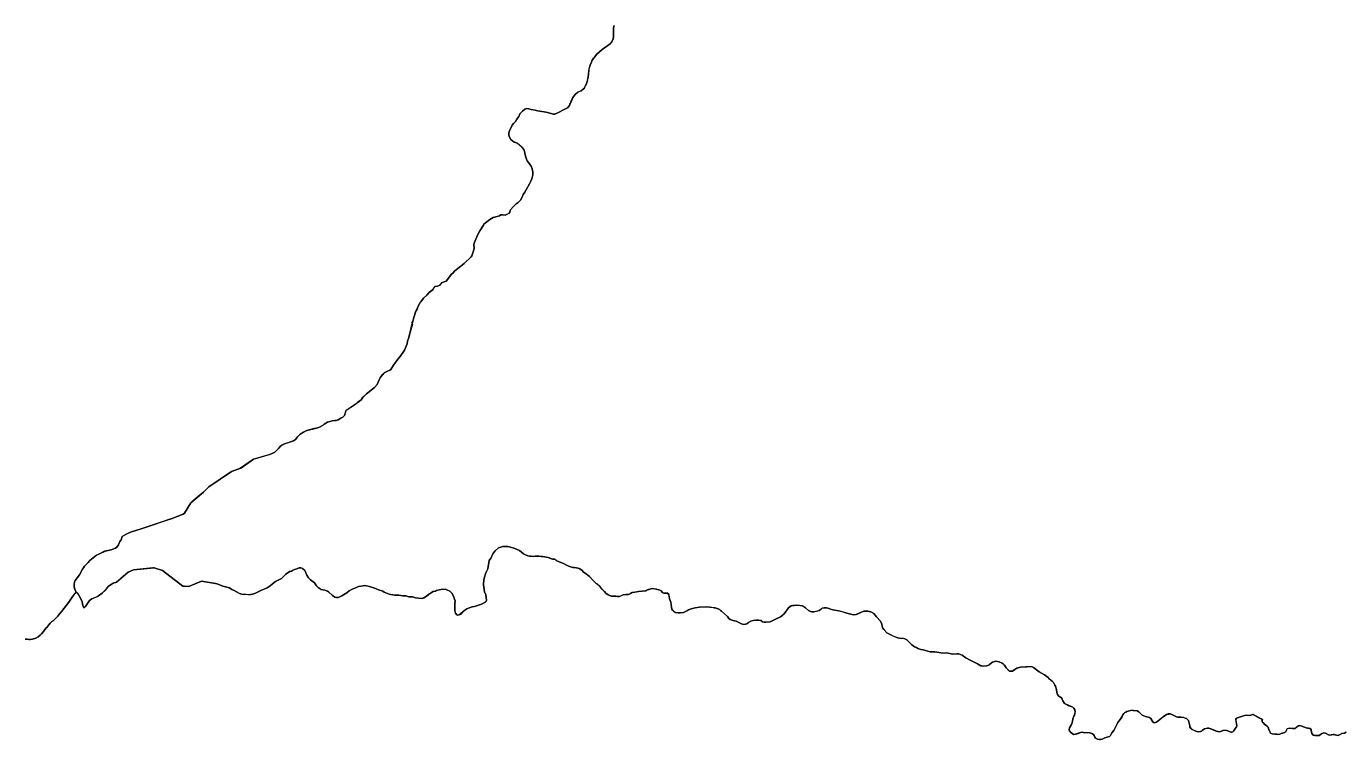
# Model space of a CAD drawing. Extents: x -74 to -34.8, y -33.8 to 5.3.
# Drawn here: x -53.221 to -50.166, y -22.963 to -21.313 of the extents above; entities that cross this region are included whole.
import ezdxf

# ---------------------------------------------------------------- set-up
doc = ezdxf.new("R2010")
doc.units = 0
doc.header["$LTSCALE"] = 2
doc.layers.add('UFEBRASIL', color=7, linetype='Continuous')

msp = doc.modelspace()

# ---------------------------------------------------------------- linework, layer by layer
at = {"layer": 'UFEBRASIL'}
for points in [[(-51.8599, -21.3112), (-51.8607, -21.3141), (-51.8614, -21.3171), (-51.8612, -21.3294), (-51.8611, -21.3367), (-51.862, -21.3416), (-51.8653, -21.3489), (-51.8688, -21.3535), (-51.8746, -21.3574), (-51.8878, -21.3669), (-51.8999, -21.3776), (-51.9056, -21.384), (-51.9082, -21.3879), (-51.9111, -21.3927), (-51.9125, -21.3957), (-51.9152, -21.4031), (-51.9182, -21.4122), (-51.9192, -21.4235), (-51.9203, -21.4296), (-51.9224, -21.4404), (-51.9233, -21.4431), (-51.9241, -21.4457), (-51.927, -21.4514), (-51.9296, -21.4568), (-51.9305, -21.4578), (-51.9361, -21.4623), (-51.9444, -21.4658), (-51.9491, -21.4698), (-51.9532, -21.475), (-51.9552, -21.4779), (-51.9587, -21.4851), (-51.9612, -21.4912), (-51.9624, -21.4937), (-51.9635, -21.496), (-51.9679, -21.5018), (-51.9789, -21.5069), (-51.9872, -21.5117), (-51.9969, -21.5159), (-52.0004, -21.5166), (-52.0139, -21.5127), (-52.0181, -21.5118), (-52.0218, -21.5109), (-52.0376, -21.5086), (-52.0425, -21.5067), (-52.0516, -21.5051), (-52.0571, -21.5036), (-52.062, -21.5033), (-52.0665, -21.5046), (-52.0722, -21.509), (-52.0778, -21.5152), (-52.0803, -21.5216), (-52.0853, -21.528), (-52.0879, -21.5329), (-52.0931, -21.5378), (-52.096, -21.5421), (-52.1023, -21.5548), (-52.1033, -21.5591), (-52.1034, -21.5646), (-52.1022, -21.5698), (-52.0988, -21.575), (-52.0915, -21.5807), (-52.0885, -21.582), (-52.0828, -21.5842), (-52.0724, -21.5931), (-52.0689, -21.5981), (-52.0673, -21.6027), (-52.0653, -21.6133), (-52.0628, -21.6206), (-52.0608, -21.6243), (-52.0556, -21.6311), (-52.0521, -21.6366), (-52.0495, -21.6431), (-52.0483, -21.6506), (-52.0483, -21.6563), (-52.0499, -21.6631), (-52.0507, -21.6658), (-52.0538, -21.6726), (-52.0558, -21.6772), (-52.0629, -21.6896), (-52.0669, -21.6965), (-52.0704, -21.7024), (-52.0731, -21.7086), (-52.0765, -21.7149), (-52.082, -21.7206), (-52.0867, -21.7238), (-52.0939, -21.7305), (-52.0996, -21.7376), (-52.1007, -21.7395), (-52.1013, -21.7431), (-52.1038, -21.7461), (-52.112, -21.7496), (-52.1182, -21.7488), (-52.1221, -21.7495), (-52.1255, -21.7518), (-52.131, -21.7529), (-52.1365, -21.7544), (-52.14, -21.7557), (-52.1478, -21.7596), (-52.1613, -21.7708), (-52.1622, -21.773), (-52.171, -21.7864), (-52.1752, -21.7948), (-52.184, -21.8145), (-52.1844, -21.8182), (-52.1836, -21.8264), (-52.1845, -21.8302), (-52.1894, -21.8443), (-52.1906, -21.8461), (-52.2067, -21.8621), (-52.2285, -21.8791), (-52.2334, -21.8838), (-52.2364, -21.8868), (-52.2484, -21.9023), (-52.2555, -21.9053), (-52.2594, -21.9067), (-52.2637, -21.9123), (-52.2706, -21.9148), (-52.275, -21.9149), (-52.2784, -21.9186), (-52.2803, -21.9228), (-52.2878, -21.9287), (-52.2938, -21.9352), (-52.3015, -21.9422), (-52.3073, -21.9505), (-52.3088, -21.9519), (-52.3141, -21.962), (-52.3162, -21.9678), (-52.319, -21.9721), (-52.3236, -21.987), (-52.3256, -21.9961), (-52.3271, -22.0008), (-52.3264, -22.0023), (-52.3324, -22.0203), (-52.3359, -22.035), (-52.3379, -22.0415), (-52.3392, -22.0478), (-52.3454, -22.062), (-52.3551, -22.0772), (-52.3605, -22.0833), (-52.3707, -22.0967), (-52.3772, -22.1067), (-52.3789, -22.1082), (-52.3864, -22.1113), (-52.3919, -22.1147), (-52.3972, -22.1201), (-52.4017, -22.1264), (-52.4041, -22.1311), (-52.4082, -22.1416), (-52.415, -22.1488), (-52.433, -22.1634), (-52.4387, -22.1686), (-52.4425, -22.1726), (-52.4457, -22.1769), (-52.4529, -22.1826), (-52.4565, -22.1855), (-52.4588, -22.1873), (-52.4607, -22.1887), (-52.481, -22.2023), (-52.4842, -22.2133), (-52.4877, -22.2172), (-52.4899, -22.2183), (-52.493, -22.2199), (-52.4988, -22.2235), (-52.5009, -22.2244), (-52.5034, -22.2254), (-52.5068, -22.2251), (-52.5124, -22.2256), (-52.5232, -22.229), (-52.5315, -22.2339), (-52.5334, -22.2356), (-52.5421, -22.2403), (-52.5486, -22.2424), (-52.5535, -22.2437), (-52.554, -22.2439), (-52.571, -22.2484), (-52.5792, -22.252), (-52.5869, -22.2568), (-52.5928, -22.2627), (-52.5975, -22.2688), (-52.602, -22.272), (-52.6044, -22.2731), (-52.615, -22.2764), (-52.6234, -22.279), (-52.6295, -22.2824), (-52.6334, -22.285), (-52.6363, -22.2887), (-52.64, -22.293), (-52.6458, -22.2983), (-52.6503, -22.301), (-52.6569, -22.3038), (-52.6951, -22.3146), (-52.7246, -22.3352), (-52.7458, -22.3433), (-52.7983, -22.3783), (-52.8082, -22.3883), (-52.8109, -22.3906), (-52.8184, -22.397), (-52.8374, -22.4132), (-52.8399, -22.4153), (-52.8548, -22.4391), (-52.8578, -22.4415), (-52.8858, -22.4529), (-52.8882, -22.4537), (-52.8952, -22.456), (-52.899, -22.4572), (-52.9343, -22.4689), (-52.9387, -22.4704), (-52.9482, -22.4734), (-52.9551, -22.4755), (-52.9797, -22.4835), (-52.9882, -22.4869), (-52.9986, -22.4932), (-53.0012, -22.5008), (-53.0041, -22.5051), (-53.0057, -22.5092), (-53.0071, -22.513), (-53.0116, -22.5182), (-53.0144, -22.5207), (-53.0206, -22.5225), (-53.0245, -22.5241), (-53.0398, -22.5274), (-53.0497, -22.5325), (-53.0512, -22.5338), (-53.0542, -22.5349), (-53.058, -22.5369), (-53.0738, -22.5489), (-53.078, -22.5533), (-53.0815, -22.5571), (-53.086, -22.5623), (-53.0886, -22.5658), (-53.0909, -22.5694), (-53.0978, -22.5825), (-53.1079, -22.5955), (-53.1089, -22.5983), (-53.1099, -22.6043), (-53.11, -22.6066), (-53.1101, -22.6102), (-53.1087, -22.615), (-53.1063, -22.6226), (-53.1131, -22.6318), (-53.1144, -22.6336), (-53.121, -22.6434), (-53.1246, -22.6485), (-53.128, -22.6521), (-53.1389, -22.6661), (-53.1432, -22.6716), (-53.1476, -22.6781), (-53.1589, -22.6884), (-53.1615, -22.6899), (-53.166, -22.6938), (-53.1685, -22.6977), (-53.1737, -22.7038), (-53.1755, -22.7055), (-53.181, -22.7136), (-53.1854, -22.7187), (-53.1889, -22.7219), (-53.1935, -22.7253), (-53.199, -22.7283), (-53.2067, -22.7313), (-53.212, -22.732), (-53.2151, -22.7319), (-53.2186, -22.7312), (-53.2234, -22.731)], [(-50.1649, -22.9464), (-50.1687, -22.9481), (-50.1753, -22.9493), (-50.1806, -22.9527), (-50.1851, -22.954), (-50.1926, -22.9518), (-50.1948, -22.9516), (-50.2039, -22.9528), (-50.213, -22.9485), (-50.2169, -22.9479), (-50.2207, -22.9491), (-50.2243, -22.9516), (-50.2275, -22.9535), (-50.2306, -22.9541), (-50.2375, -22.9541), (-50.241, -22.953), (-50.2442, -22.9496), (-50.2453, -22.9465), (-50.2466, -22.9385), (-50.2476, -22.9378), (-50.2518, -22.9372), (-50.2574, -22.9365), (-50.2701, -22.9317), (-50.2734, -22.931), (-50.2756, -22.9316), (-50.2796, -22.9348), (-50.2813, -22.9359), (-50.2852, -22.9375), (-50.29, -22.9377), (-50.2957, -22.937), (-50.3017, -22.9387), (-50.3035, -22.943), (-50.3062, -22.9462), (-50.309, -22.9476), (-50.3156, -22.9491), (-50.3185, -22.9507), (-50.3233, -22.9513), (-50.3256, -22.9511), (-50.3297, -22.9506), (-50.3362, -22.9504), (-50.3402, -22.9481), (-50.3418, -22.9441), (-50.3436, -22.9402), (-50.3454, -22.9346), (-50.3469, -22.9331), (-50.3506, -22.9303), (-50.3551, -22.9263), (-50.3574, -22.9244), (-50.3596, -22.9215), (-50.3596, -22.9199), (-50.3592, -22.9161), (-50.3646, -22.914), (-50.3804, -22.9054), (-50.3817, -22.9055), (-50.3871, -22.9078), (-50.396, -22.9073), (-50.4001, -22.9076), (-50.4164, -22.9128), (-50.4189, -22.9139), (-50.4202, -22.9176), (-50.4183, -22.9313), (-50.4189, -22.9341), (-50.4208, -22.9372), (-50.4227, -22.9392), (-50.4257, -22.9442), (-50.4274, -22.9454), (-50.4303, -22.9464), (-50.4326, -22.9462), (-50.4417, -22.942), (-50.4501, -22.942), (-50.4537, -22.944), (-50.4562, -22.9447), (-50.4594, -22.9452), (-50.4622, -22.9446), (-50.465, -22.944), (-50.476, -22.9396), (-50.4827, -22.9369), (-50.4861, -22.9369), (-50.493, -22.9384), (-50.498, -22.9425), (-50.4997, -22.9436), (-50.5023, -22.9445), (-50.5079, -22.9452), (-50.511, -22.9446), (-50.5145, -22.9429), (-50.5205, -22.9405), (-50.5244, -22.9379), (-50.5268, -22.9348), (-50.5267, -22.9318), (-50.53, -22.9191), (-50.5348, -22.9143), (-50.5375, -22.9134), (-50.5416, -22.912), (-50.5477, -22.9114), (-50.5544, -22.9116), (-50.5577, -22.9107), (-50.5673, -22.9057), (-50.5725, -22.9041), (-50.5772, -22.904), (-50.581, -22.9053), (-50.5888, -22.9104), (-50.6038, -22.9232), (-50.6085, -22.9242), (-50.6127, -22.9225), (-50.6171, -22.9144), (-50.6203, -22.9122), (-50.6299, -22.9097), (-50.6373, -22.9069), (-50.6449, -22.8991), (-50.6485, -22.8971), (-50.6574, -22.8957), (-50.6635, -22.8957), (-50.67, -22.8974), (-50.6726, -22.8982), (-50.6754, -22.8997), (-50.6774, -22.901), (-50.6799, -22.9032), (-50.6821, -22.9062), (-50.6826, -22.9086), (-50.6842, -22.9111), (-50.6879, -22.9171), (-50.6913, -22.9206), (-50.6935, -22.9236), (-50.7002, -22.9374), (-50.7027, -22.9421), (-50.7071, -22.948), (-50.7112, -22.9547), (-50.7131, -22.956), (-50.7236, -22.9592), (-50.7295, -22.9625), (-50.7327, -22.9633), (-50.7364, -22.9634), (-50.7406, -22.9625), (-50.7452, -22.96), (-50.7477, -22.9564), (-50.7487, -22.9535), (-50.7503, -22.9515), (-50.7537, -22.9495), (-50.7587, -22.9477), (-50.7682, -22.947), (-50.7709, -22.9477), (-50.7757, -22.9463), (-50.7797, -22.9466), (-50.7891, -22.9504), (-50.792, -22.951), (-50.7959, -22.9512), (-50.799, -22.9496), (-50.804, -22.9457), (-50.8054, -22.9435), (-50.8061, -22.9403), (-50.8052, -22.9361), (-50.8005, -22.9283), (-50.7985, -22.9216), (-50.7975, -22.915), (-50.7955, -22.9094), (-50.7931, -22.9051), (-50.7924, -22.8986), (-50.793, -22.8944), (-50.7956, -22.8904), (-50.7978, -22.8886), (-50.8019, -22.887), (-50.8085, -22.8838), (-50.8153, -22.8808), (-50.817, -22.8795), (-50.8208, -22.874), (-50.8238, -22.8658), (-50.8274, -22.865), (-50.8307, -22.8622), (-50.8329, -22.8592), (-50.8347, -22.854), (-50.8355, -22.8473), (-50.8376, -22.8401), (-50.8395, -22.8376), (-50.8424, -22.8314), (-50.8456, -22.8284), (-50.8488, -22.8261), (-50.8519, -22.8233), (-50.8545, -22.82), (-50.8632, -22.8137), (-50.876, -22.8065), (-50.8887, -22.7965), (-50.8923, -22.7949), (-50.8953, -22.7943), (-50.904, -22.7951), (-50.9069, -22.7951), (-50.9191, -22.7959), (-50.9277, -22.7978), (-50.9317, -22.801), (-50.9384, -22.8051), (-50.9407, -22.8053), (-50.9456, -22.8039), (-50.9519, -22.7975), (-50.9569, -22.7903), (-50.9593, -22.7879), (-50.9616, -22.7862), (-50.9682, -22.7834), (-50.9719, -22.7824), (-50.9759, -22.7821), (-50.9787, -22.7826), (-50.9834, -22.7844), (-50.9862, -22.786), (-50.9913, -22.7902), (-50.9946, -22.7921), (-50.9973, -22.7929), (-51.0055, -22.7938), (-51.0088, -22.7929), (-51.0111, -22.7923), (-51.0182, -22.788), (-51.0351, -22.7793), (-51.0452, -22.7738), (-51.0538, -22.7678), (-51.0576, -22.7661), (-51.0616, -22.7651), (-51.0666, -22.7646), (-51.0754, -22.7659), (-51.09, -22.7627), (-51.0991, -22.7632), (-51.1033, -22.7628), (-51.1171, -22.7602), (-51.1279, -22.76), (-51.1446, -22.7558), (-51.1496, -22.7551), (-51.1567, -22.7525), (-51.1599, -22.7506), (-51.1644, -22.749), (-51.1704, -22.7443), (-51.1799, -22.7349), (-51.1825, -22.7323), (-51.187, -22.7299), (-51.192, -22.7287), (-51.1947, -22.7293), (-51.2027, -22.7282), (-51.2054, -22.7274), (-51.2137, -22.7237), (-51.2206, -22.7204), (-51.2283, -22.716), (-51.2356, -22.7085), (-51.2378, -22.7058), (-51.2395, -22.7006), (-51.2401, -22.6964), (-51.2429, -22.6896), (-51.2524, -22.6794), (-51.2552, -22.6755), (-51.2587, -22.6719), (-51.2652, -22.6677), (-51.269, -22.6671), (-51.2728, -22.6662), (-51.2775, -22.6662), (-51.2814, -22.6665), (-51.2867, -22.6684), (-51.2982, -22.6735), (-51.2998, -22.674), (-51.3065, -22.6745), (-51.3118, -22.6735), (-51.3207, -22.6706), (-51.3393, -22.6654), (-51.3447, -22.6646), (-51.3534, -22.6634), (-51.3591, -22.6615), (-51.3622, -22.6599), (-51.3678, -22.6587), (-51.3736, -22.6581), (-51.3782, -22.6595), (-51.3807, -22.6612), (-51.3861, -22.6654), (-51.3971, -22.6678), (-51.402, -22.6679), (-51.4053, -22.667), (-51.41, -22.665), (-51.4164, -22.6587), (-51.4247, -22.6535), (-51.4366, -22.6521), (-51.4433, -22.6527), (-51.4464, -22.653), (-51.4498, -22.6538), (-51.4531, -22.6558), (-51.4559, -22.6587), (-51.466, -22.6724), (-51.4719, -22.6772), (-51.475, -22.6792), (-51.4864, -22.685), (-51.4989, -22.6905), (-51.5083, -22.692), (-51.5122, -22.692), (-51.5161, -22.6908), (-51.5198, -22.6879), (-51.5257, -22.6868), (-51.5318, -22.6872), (-51.5376, -22.688), (-51.5435, -22.6895), (-51.5488, -22.6926), (-51.5522, -22.6954), (-51.5553, -22.6965), (-51.5596, -22.6972), (-51.5624, -22.6966), (-51.5652, -22.6956), (-51.5773, -22.6892), (-51.5845, -22.6879), (-51.5892, -22.6865), (-51.5915, -22.6852), (-51.5939, -22.6829), (-51.5977, -22.6782), (-51.6043, -22.6726), (-51.6113, -22.6661), (-51.6139, -22.6643), (-51.6158, -22.6626), (-51.619, -22.6609), (-51.6256, -22.6587), (-51.6279, -22.6582), (-51.6382, -22.6566), (-51.6464, -22.6563), (-51.6623, -22.6572), (-51.6723, -22.6587), (-51.6811, -22.6607), (-51.6875, -22.663), (-51.6903, -22.6644), (-51.6945, -22.6672), (-51.6992, -22.6694), (-51.7058, -22.6704), (-51.7116, -22.6701), (-51.7182, -22.669), (-51.7227, -22.666), (-51.7245, -22.6638), (-51.7259, -22.6615), (-51.7267, -22.658), (-51.728, -22.6499), (-51.7288, -22.6451), (-51.7315, -22.6375), (-51.7325, -22.6318), (-51.733, -22.6286), (-51.7357, -22.6243), (-51.737, -22.6241), (-51.7455, -22.6246), (-51.7475, -22.6233), (-51.7516, -22.6181), (-51.7538, -22.6173), (-51.7614, -22.6156), (-51.7716, -22.6141), (-51.7745, -22.6144), (-51.779, -22.6158), (-51.7814, -22.6158), (-51.7841, -22.6173), (-51.7876, -22.6193), (-51.7895, -22.6197), (-51.7948, -22.6196), (-51.8034, -22.6207), (-51.8118, -22.622), (-51.8181, -22.6233), (-51.8223, -22.6257), (-51.8262, -22.6273), (-51.8322, -22.6275), (-51.8364, -22.6282), (-51.8387, -22.6285), (-51.8438, -22.631), (-51.8471, -22.6322), (-51.8503, -22.6323), (-51.8524, -22.6319), (-51.8562, -22.6317), (-51.8656, -22.6312), (-51.8686, -22.6304), (-51.8737, -22.6282), (-51.879, -22.6244), (-51.8827, -22.6202), (-51.8902, -22.6132), (-51.8932, -22.6086), (-51.8946, -22.6075), (-51.8989, -22.6029), (-51.9015, -22.6019), (-51.9095, -22.5947), (-51.9168, -22.5861), (-51.9263, -22.5789), (-51.9272, -22.578), (-51.931, -22.576), (-51.9344, -22.5714), (-51.9405, -22.5673), (-51.947, -22.5662), (-51.9521, -22.5651), (-51.9555, -22.5649), (-51.9609, -22.5635), (-51.9683, -22.5602), (-51.9704, -22.5597), (-51.9773, -22.5561), (-51.9912, -22.5508), (-51.9939, -22.5489), (-51.9982, -22.5456), (-52.0006, -22.5458), (-52.0026, -22.5455), (-52.0127, -22.5417), (-52.0254, -22.5397), (-52.0345, -22.539), (-52.0424, -22.5391), (-52.0461, -22.5394), (-52.0519, -22.5393), (-52.0561, -22.5388), (-52.06, -22.5378), (-52.0648, -22.5357), (-52.0694, -22.5333), (-52.079, -22.5262), (-52.0896, -22.5212), (-52.0996, -22.5181), (-52.1059, -22.5167), (-52.1092, -22.5163), (-52.112, -22.5164), (-52.1186, -22.5168), (-52.1225, -22.518), (-52.1276, -22.5199), (-52.1356, -22.5269), (-52.1389, -22.5313), (-52.1421, -22.5365), (-52.1446, -22.5426), (-52.1476, -22.5465), (-52.1488, -22.5493), (-52.152, -22.5686), (-52.1569, -22.5773), (-52.161, -22.5895), (-52.1625, -22.6012), (-52.1625, -22.6032), (-52.1626, -22.6056), (-52.1619, -22.6109), (-52.1597, -22.6216), (-52.1569, -22.6287), (-52.1557, -22.6414), (-52.1567, -22.6447), (-52.1635, -22.6488), (-52.1668, -22.6503), (-52.1828, -22.6554), (-52.1888, -22.6564), (-52.1972, -22.6589), (-52.2011, -22.6609), (-52.2055, -22.6639), (-52.2095, -22.6673), (-52.2152, -22.6725), (-52.2185, -22.6748), (-52.2226, -22.6755), (-52.2244, -22.6745), (-52.2274, -22.6709), (-52.2285, -22.6646), (-52.2284, -22.6564), (-52.2288, -22.649), (-52.2281, -22.6425), (-52.2296, -22.6387), (-52.2309, -22.6335), (-52.2351, -22.6257), (-52.2401, -22.6199), (-52.2471, -22.6166), (-52.2504, -22.6154), (-52.2607, -22.6164), (-52.2708, -22.6187), (-52.2734, -22.6196), (-52.2787, -22.6204), (-52.2874, -22.6261), (-52.2907, -22.6286), (-52.2963, -22.6328), (-52.3004, -22.6354), (-52.3054, -22.6368), (-52.3131, -22.6365), (-52.3195, -22.6353), (-52.3269, -22.6331), (-52.3354, -22.6328), (-52.3419, -22.6311), (-52.3494, -22.6307), (-52.3587, -22.6294), (-52.3686, -22.6293), (-52.3805, -22.6265), (-52.3919, -22.6222), (-52.3957, -22.6203), (-52.4054, -22.6171), (-52.4127, -22.6134), (-52.4265, -22.6089), (-52.433, -22.6072), (-52.4376, -22.6068), (-52.4407, -22.6072), (-52.4457, -22.6083), (-52.4515, -22.6095), (-52.455, -22.6106), (-52.4676, -22.6159), (-52.4735, -22.6195), (-52.479, -22.6241), (-52.4901, -22.6307), (-52.4953, -22.6331), (-52.4988, -22.6342), (-52.5027, -22.6346), (-52.5066, -22.6335), (-52.5118, -22.6303), (-52.5208, -22.6218), (-52.5235, -22.6199), (-52.5293, -22.6177), (-52.5389, -22.6157), (-52.5454, -22.6117), (-52.5491, -22.6075), (-52.5539, -22.6007), (-52.5631, -22.5934), (-52.5671, -22.5892), (-52.5715, -22.5829), (-52.5758, -22.572), (-52.5813, -22.5674), (-52.5849, -22.5659), (-52.5893, -22.5661), (-52.5945, -22.5684), (-52.5999, -22.5697), (-52.6043, -22.5722), (-52.607, -22.5733), (-52.6114, -22.5745), (-52.6199, -22.5803), (-52.6301, -22.5905), (-52.6329, -22.5925), (-52.6442, -22.5975), (-52.6512, -22.6026), (-52.656, -22.6072), (-52.663, -22.6119), (-52.6777, -22.6183), (-52.69, -22.6244), (-52.6971, -22.627), (-52.7017, -22.6277), (-52.7083, -22.6281), (-52.7152, -22.6271), (-52.718, -22.6275), (-52.7224, -22.6268), (-52.7269, -22.6252), (-52.7324, -22.6226), (-52.7397, -22.6181), (-52.7449, -22.6159), (-52.7503, -22.6124), (-52.766, -22.6082), (-52.7754, -22.6044), (-52.7795, -22.6031), (-52.7829, -22.6021), (-52.8154, -22.597), (-52.8449, -22.6092), (-52.8548, -22.6083), (-52.8584, -22.608), (-52.9054, -22.5722), (-52.9247, -22.5656), (-52.928, -22.566), (-52.973, -22.5707), (-52.9849, -22.5763), (-53.0117, -22.5988), (-53.0198, -22.6017), (-53.0245, -22.6042), (-53.0308, -22.6084), (-53.0387, -22.6182), (-53.0452, -22.6245), (-53.0571, -22.6333), (-53.0691, -22.6379), (-53.0747, -22.6413), (-53.0839, -22.6551), (-53.0853, -22.6568), (-53.0878, -22.6584), (-53.0897, -22.6529), (-53.0915, -22.6448), (-53.0946, -22.638), (-53.1014, -22.6256), (-53.1052, -22.6219), (-53.109, -22.6142), (-53.1101, -22.6102), (-53.1099, -22.6043), (-53.1089, -22.5983), (-53.1079, -22.5955), (-53.0978, -22.5825), (-53.0909, -22.5694), (-53.0886, -22.5658), (-53.086, -22.5623), (-53.0815, -22.5571), (-53.078, -22.5533), (-53.0738, -22.5489), (-53.058, -22.5369), (-53.0542, -22.5349), (-53.0512, -22.5338), (-53.0497, -22.5325), (-53.0383, -22.5274), (-53.0245, -22.5241), (-53.0206, -22.5225), (-53.0144, -22.5207), (-53.0116, -22.5182), (-53.0071, -22.513), (-53.0041, -22.5051), (-53.0012, -22.5008), (-52.9986, -22.4932), (-52.9882, -22.4869), (-52.9797, -22.4835), (-52.9551, -22.4755), (-52.9387, -22.4704), (-52.8952, -22.456), (-52.8858, -22.4529), (-52.8578, -22.4415), (-52.8548, -22.4391), (-52.8399, -22.4153), (-52.8109, -22.3906), (-52.8082, -22.3883), (-52.7983, -22.3783), (-52.7458, -22.3433), (-52.7243, -22.3351), (-52.6951, -22.3146), (-52.6553, -22.3031), (-52.6503, -22.301), (-52.6458, -22.2983), (-52.64, -22.293), (-52.6363, -22.2887), (-52.6334, -22.285), (-52.6295, -22.2824), (-52.6234, -22.279), (-52.6044, -22.2731), (-52.602, -22.272), (-52.5975, -22.2688), (-52.5928, -22.2627), (-52.5869, -22.2568), (-52.5792, -22.252), (-52.571, -22.2484), (-52.552, -22.2433), (-52.5486, -22.2424), (-52.5421, -22.2403), (-52.5334, -22.2356), (-52.5315, -22.2339), (-52.5232, -22.229), (-52.5124, -22.2256), (-52.5068, -22.2251), (-52.5034, -22.2254), (-52.4988, -22.2235), (-52.493, -22.2199), (-52.4898, -22.2183), (-52.4877, -22.2172), (-52.4842, -22.2133), (-52.48, -22.2009), (-52.4607, -22.1887), (-52.4562, -22.1853), (-52.4525, -22.1823), (-52.4457, -22.1769), (-52.4415, -22.1713), (-52.433, -22.1634), (-52.415, -22.1488), (-52.4082, -22.1416), (-52.4041, -22.1311), (-52.4017, -22.1264), (-52.3964, -22.1189), (-52.3919, -22.1147), (-52.3864, -22.1113), (-52.3789, -22.1082), (-52.3772, -22.1067), (-52.3707, -22.0967), (-52.3605, -22.0833), (-52.3551, -22.0772), (-52.3454, -22.062), (-52.3392, -22.0478), (-52.3379, -22.0415), (-52.3359, -22.035), (-52.3324, -22.0203), (-52.3271, -22.0008), (-52.328, -22), (-52.3256, -21.9961), (-52.3236, -21.987), (-52.319, -21.9721), (-52.3155, -21.9668), (-52.3141, -21.962), (-52.3088, -21.9519), (-52.3073, -21.9505), (-52.3015, -21.9422), (-52.2938, -21.9352), (-52.2878, -21.9287), (-52.2792, -21.9216), (-52.2784, -21.9186), (-52.2737, -21.9146), (-52.269, -21.9145), (-52.2637, -21.9123), (-52.2582, -21.9059), (-52.2555, -21.9053), (-52.2484, -21.9023), (-52.2364, -21.8868), (-52.2334, -21.8838), (-52.2285, -21.8791), (-52.2067, -21.8621), (-52.1906, -21.8461), (-52.1894, -21.8443), (-52.1845, -21.8302), (-52.1836, -21.8264), (-52.1844, -21.8182), (-52.184, -21.8145), (-52.1752, -21.7948), (-52.171, -21.7864), (-52.1622, -21.773), (-52.1613, -21.7708), (-52.1478, -21.7596), (-52.14, -21.7557), (-52.1365, -21.7544), (-52.131, -21.7529), (-52.1255, -21.7518), (-52.1221, -21.7495), (-52.1182, -21.7488), (-52.112, -21.7496), (-52.1029, -21.7453), (-52.1013, -21.7431), (-52.1007, -21.7395), (-52.0996, -21.7376), (-52.0939, -21.7305), (-52.0867, -21.7238), (-52.082, -21.7206), (-52.0765, -21.7149), (-52.0731, -21.7086), (-52.0704, -21.7024), (-52.0669, -21.6965), (-52.0629, -21.6896), (-52.0558, -21.6772), (-52.0538, -21.6726), (-52.0507, -21.6658), (-52.0499, -21.6631), (-52.0483, -21.6563), (-52.0483, -21.6506), (-52.0495, -21.6431), (-52.0521, -21.6366), (-52.0556, -21.6311), (-52.0608, -21.6243), (-52.0628, -21.6206), (-52.0653, -21.6133), (-52.0673, -21.6027), (-52.0689, -21.5981), (-52.0724, -21.5931), (-52.0842, -21.5833), (-52.0885, -21.582), (-52.0915, -21.5807), (-52.0988, -21.575), (-52.1022, -21.5698), (-52.1034, -21.5646), (-52.1033, -21.5591), (-52.1023, -21.5548), (-52.096, -21.5421), (-52.0931, -21.5378), (-52.0879, -21.5329), (-52.0853, -21.528), (-52.0803, -21.5216), (-52.0778, -21.5152), (-52.0722, -21.509), (-52.0665, -21.5046), (-52.062, -21.5033), (-52.0571, -21.5036), (-52.0516, -21.5051), (-52.0425, -21.5067), (-52.0376, -21.5086), (-52.0218, -21.5109), (-52.0181, -21.5118), (-52.0139, -21.5127), (-52.0004, -21.5166), (-51.9969, -21.5159), (-51.9872, -21.5117), (-51.9789, -21.5069), (-51.9679, -21.5018), (-51.9635, -21.496), (-51.9622, -21.4933), (-51.9612, -21.4912), (-51.9583, -21.4835), (-51.9552, -21.4779), (-51.9524, -21.4736), (-51.9491, -21.4698), (-51.9428, -21.4649), (-51.9361, -21.4623), (-51.9305, -21.4578), (-51.9287, -21.4558), (-51.927, -21.4514), (-51.9239, -21.445), (-51.9225, -21.4406), (-51.9224, -21.4404), (-51.9218, -21.4374), (-51.9203, -21.4296), (-51.9192, -21.4235), (-51.9173, -21.4104), (-51.9152, -21.4031), (-51.9125, -21.3957), (-51.9111, -21.3927), (-51.9075, -21.3865), (-51.9056, -21.384), (-51.8999, -21.3776), (-51.8878, -21.3669), (-51.8746, -21.3574), (-51.8688, -21.3535), (-51.8653, -21.3489), (-51.862, -21.3416), (-51.8611, -21.3367), (-51.8611, -21.332), (-51.8612, -21.3283), (-51.8612, -21.3252), (-51.8613, -21.322), (-51.8612, -21.3166), (-51.8599, -21.3112)], [(-53.2234, -22.731), (-53.2186, -22.7312), (-53.2151, -22.7319), (-53.212, -22.732), (-53.2067, -22.7313), (-53.199, -22.7283), (-53.1935, -22.7253), (-53.1889, -22.7219), (-53.1854, -22.7187), (-53.181, -22.7136), (-53.1755, -22.7055), (-53.1737, -22.7038), (-53.1685, -22.6977), (-53.166, -22.6938), (-53.1615, -22.6899), (-53.1589, -22.6884), (-53.1476, -22.6781), (-53.1422, -22.6707), (-53.1389, -22.6661), (-53.1279, -22.6523), (-53.1246, -22.6485), (-53.121, -22.6434), (-53.1144, -22.6336), (-53.1131, -22.6318), (-53.1052, -22.6219), (-53.1014, -22.6256), (-53.0946, -22.638), (-53.0915, -22.6448), (-53.0897, -22.6529), (-53.0878, -22.6584), (-53.0853, -22.6568), (-53.0839, -22.6551), (-53.0747, -22.6413), (-53.0691, -22.6379), (-53.0634, -22.6357), (-53.0558, -22.6326), (-53.0452, -22.6245), (-53.0385, -22.6184), (-53.0308, -22.6084), (-53.0245, -22.6042), (-53.0198, -22.6017), (-53.014, -22.5996), (-53.0117, -22.5988), (-52.9849, -22.5763), (-52.9724, -22.5705), (-52.9247, -22.5656), (-52.9054, -22.5722), (-52.8584, -22.608), (-52.8449, -22.6092), (-52.8154, -22.597), (-52.7829, -22.6021), (-52.78, -22.6029), (-52.7754, -22.6044), (-52.766, -22.6082), (-52.7503, -22.6124), (-52.7449, -22.6159), (-52.7397, -22.6181), (-52.7324, -22.6226), (-52.7269, -22.6252), (-52.7224, -22.6268), (-52.718, -22.6275), (-52.7152, -22.6271), (-52.7078, -22.628), (-52.7017, -22.6277), (-52.6971, -22.627), (-52.69, -22.6244), (-52.6777, -22.6183), (-52.663, -22.6119), (-52.656, -22.6072), (-52.6512, -22.6026), (-52.6442, -22.5975), (-52.6329, -22.5925), (-52.6301, -22.5905), (-52.6199, -22.5803), (-52.6099, -22.5738), (-52.607, -22.5733), (-52.6043, -22.5722), (-52.5999, -22.5697), (-52.5945, -22.5684), (-52.5893, -22.5661), (-52.5849, -22.5659), (-52.5813, -22.5674), (-52.5758, -22.572), (-52.5715, -22.5829), (-52.5671, -22.5892), (-52.5631, -22.5934), (-52.5539, -22.6007), (-52.5491, -22.6075), (-52.5454, -22.6117), (-52.5378, -22.616), (-52.5293, -22.6177), (-52.5235, -22.6199), (-52.5208, -22.6218), (-52.5118, -22.6303), (-52.5066, -22.6335), (-52.5027, -22.6346), (-52.4988, -22.6342), (-52.4953, -22.6331), (-52.4901, -22.6307), (-52.479, -22.6241), (-52.4735, -22.6195), (-52.4676, -22.6159), (-52.455, -22.6106), (-52.4515, -22.6095), (-52.4407, -22.6072), (-52.4376, -22.6068), (-52.433, -22.6072), (-52.4265, -22.6089), (-52.4214, -22.6106), (-52.4127, -22.6134), (-52.4054, -22.6171), (-52.3957, -22.6203), (-52.3919, -22.6222), (-52.3805, -22.6265), (-52.3686, -22.6293), (-52.3587, -22.6294), (-52.3494, -22.6307), (-52.3419, -22.6311), (-52.3354, -22.6328), (-52.3269, -22.6331), (-52.3195, -22.6353), (-52.3131, -22.6365), (-52.3037, -22.6366), (-52.3004, -22.6354), (-52.2963, -22.6328), (-52.29, -22.6282), (-52.2874, -22.6261), (-52.2787, -22.6204), (-52.2734, -22.6196), (-52.2708, -22.6187), (-52.2607, -22.6164), (-52.2504, -22.6154), (-52.2471, -22.6166), (-52.2401, -22.6199), (-52.2351, -22.6257), (-52.2309, -22.6335), (-52.2296, -22.6387), (-52.2281, -22.6425), (-52.2288, -22.649), (-52.2284, -22.6564), (-52.2285, -22.6646), (-52.2274, -22.6709), (-52.2244, -22.6745), (-52.2226, -22.6755), (-52.2185, -22.6748), (-52.2136, -22.672), (-52.2095, -22.6673), (-52.2055, -22.6639), (-52.2011, -22.6609), (-52.1972, -22.6589), (-52.1888, -22.6564), (-52.1828, -22.6554), (-52.1668, -22.6503), (-52.1635, -22.6488), (-52.1567, -22.6447), (-52.1557, -22.6414), (-52.1569, -22.6287), (-52.1597, -22.6216), (-52.1619, -22.6109), (-52.1626, -22.6056), (-52.1625, -22.6012), (-52.161, -22.5895), (-52.1569, -22.5773), (-52.152, -22.5686), (-52.1488, -22.5493), (-52.1476, -22.5465), (-52.1446, -22.5426), (-52.1421, -22.5365), (-52.1389, -22.5313), (-52.1355, -22.5268), (-52.1276, -22.5199), (-52.1225, -22.518), (-52.1186, -22.5168), (-52.112, -22.5164), (-52.1092, -22.5163), (-52.1059, -22.5167), (-52.0996, -22.5181), (-52.0896, -22.5212), (-52.079, -22.5262), (-52.0694, -22.5333), (-52.0648, -22.5357), (-52.06, -22.5378), (-52.0561, -22.5388), (-52.0519, -22.5393), (-52.0461, -22.5394), (-52.0424, -22.5391), (-52.0345, -22.539), (-52.0316, -22.5393), (-52.0284, -22.5395), (-52.0254, -22.5397), (-52.0127, -22.5417), (-52.0026, -22.5455), (-52.0006, -22.5458), (-51.9969, -22.5461), (-51.9939, -22.5489), (-51.9912, -22.5508), (-51.9773, -22.5561), (-51.9704, -22.5597), (-51.9683, -22.5602), (-51.9609, -22.5635), (-51.9555, -22.5649), (-51.9521, -22.5651), (-51.947, -22.5662), (-51.9405, -22.5673), (-51.9344, -22.5714), (-51.931, -22.576), (-51.9263, -22.5789), (-51.9248, -22.5799), (-51.9168, -22.5861), (-51.9095, -22.5947), (-51.9015, -22.6019), (-51.8989, -22.6029), (-51.8932, -22.6086), (-51.8921, -22.6097), (-51.89, -22.6134), (-51.8819, -22.6209), (-51.879, -22.6244), (-51.8737, -22.6282), (-51.8686, -22.6304), (-51.8656, -22.6312), (-51.8558, -22.6317), (-51.8524, -22.6319), (-51.8503, -22.6323), (-51.8471, -22.6322), (-51.8426, -22.6302), (-51.8387, -22.6285), (-51.8322, -22.6275), (-51.8262, -22.6273), (-51.8223, -22.6257), (-51.8181, -22.6233), (-51.8118, -22.622), (-51.8034, -22.6207), (-51.7948, -22.6196), (-51.7876, -22.6193), (-51.7863, -22.619), (-51.7841, -22.6173), (-51.7814, -22.6158), (-51.779, -22.6158), (-51.7745, -22.6144), (-51.7716, -22.6141), (-51.7614, -22.6156), (-51.7538, -22.6173), (-51.7516, -22.6181), (-51.7473, -22.6236), (-51.7445, -22.6247), (-51.7357, -22.6243), (-51.7343, -22.6255), (-51.733, -22.6286), (-51.7315, -22.6375), (-51.7288, -22.6451), (-51.7267, -22.658), (-51.7259, -22.6615), (-51.7245, -22.6638), (-51.7227, -22.666), (-51.7174, -22.6691), (-51.7116, -22.6701), (-51.7058, -22.6704), (-51.6992, -22.6694), (-51.6945, -22.6672), (-51.6903, -22.6644), (-51.6875, -22.663), (-51.6811, -22.6607), (-51.6723, -22.6587), (-51.6624, -22.6572), (-51.6464, -22.6563), (-51.6382, -22.6566), (-51.6305, -22.6579), (-51.6279, -22.6582), (-51.6256, -22.6587), (-51.619, -22.6609), (-51.6158, -22.6626), (-51.6139, -22.6643), (-51.6113, -22.6661), (-51.6043, -22.6726), (-51.5977, -22.6782), (-51.5939, -22.6829), (-51.5915, -22.6852), (-51.5892, -22.6865), (-51.5845, -22.6879), (-51.5811, -22.6885), (-51.5773, -22.6892), (-51.5728, -22.6916), (-51.5652, -22.6956), (-51.5624, -22.6966), (-51.5596, -22.6972), (-51.5553, -22.6965), (-51.5522, -22.6954), (-51.5481, -22.692), (-51.5435, -22.6895), (-51.5376, -22.688), (-51.5318, -22.6872), (-51.5257, -22.6868), (-51.5198, -22.6879), (-51.5161, -22.6908), (-51.5122, -22.692), (-51.5083, -22.692), (-51.4989, -22.6905), (-51.4864, -22.685), (-51.475, -22.6792), (-51.4719, -22.6772), (-51.466, -22.6724), (-51.4559, -22.6587), (-51.4531, -22.6558), (-51.4498, -22.6538), (-51.4462, -22.6529), (-51.4433, -22.6527), (-51.4353, -22.6522), (-51.423, -22.6541), (-51.4164, -22.6587), (-51.41, -22.665), (-51.4053, -22.667), (-51.402, -22.6679), (-51.3971, -22.6678), (-51.3849, -22.6649), (-51.3807, -22.6612), (-51.3782, -22.6595), (-51.3736, -22.6581), (-51.3678, -22.6587), (-51.3622, -22.6599), (-51.3591, -22.6615), (-51.3534, -22.6634), (-51.3393, -22.6654), (-51.333, -22.6671), (-51.3207, -22.6706), (-51.3118, -22.6735), (-51.3065, -22.6745), (-51.2998, -22.674), (-51.2972, -22.6732), (-51.2867, -22.6684), (-51.2814, -22.6665), (-51.2775, -22.6662), (-51.2728, -22.6662), (-51.269, -22.6671), (-51.2652, -22.6677), (-51.2587, -22.6719), (-51.2552, -22.6755), (-51.2524, -22.6794), (-51.2429, -22.6896), (-51.2401, -22.6964), (-51.2395, -22.7006), (-51.2378, -22.7058), (-51.2345, -22.7097), (-51.2283, -22.716), (-51.2206, -22.7204), (-51.2159, -22.7226), (-51.2106, -22.725), (-51.2054, -22.7274), (-51.2027, -22.7282), (-51.1947, -22.7293), (-51.192, -22.7287), (-51.187, -22.7299), (-51.1825, -22.7323), (-51.176, -22.7388), (-51.1704, -22.7443), (-51.1644, -22.749), (-51.1599, -22.7506), (-51.1567, -22.7525), (-51.1496, -22.7551), (-51.1446, -22.7558), (-51.1279, -22.76), (-51.1171, -22.7602), (-51.1026, -22.7629), (-51.0991, -22.7632), (-51.09, -22.7627), (-51.0754, -22.7659), (-51.0666, -22.7646), (-51.0616, -22.7651), (-51.0576, -22.7661), (-51.0538, -22.7678), (-51.0452, -22.7738), (-51.0351, -22.7793), (-51.0182, -22.788), (-51.0111, -22.7923), (-51.0044, -22.7937), (-50.9973, -22.7929), (-50.9946, -22.7921), (-50.9913, -22.7902), (-50.9862, -22.786), (-50.9834, -22.7844), (-50.9787, -22.7826), (-50.9759, -22.7821), (-50.9719, -22.7824), (-50.9682, -22.7834), (-50.9616, -22.7862), (-50.9593, -22.7879), (-50.9562, -22.7912), (-50.9519, -22.7975), (-50.9446, -22.8047), (-50.9407, -22.8053), (-50.9373, -22.8048), (-50.9317, -22.801), (-50.9277, -22.7978), (-50.9191, -22.7959), (-50.9069, -22.7951), (-50.904, -22.7951), (-50.8953, -22.7943), (-50.8923, -22.7949), (-50.8887, -22.7965), (-50.876, -22.8065), (-50.8632, -22.8137), (-50.8545, -22.82), (-50.8503, -22.8242), (-50.8488, -22.8261), (-50.8456, -22.8284), (-50.8424, -22.8314), (-50.8395, -22.8376), (-50.8376, -22.8401), (-50.8355, -22.8473), (-50.8347, -22.854), (-50.8329, -22.8592), (-50.8307, -22.8622), (-50.8258, -22.8661), (-50.8238, -22.8658), (-50.8208, -22.874), (-50.817, -22.8795), (-50.8153, -22.8808), (-50.807, -22.8849), (-50.8019, -22.887), (-50.7978, -22.8886), (-50.7956, -22.8904), (-50.793, -22.8944), (-50.7924, -22.8986), (-50.7937, -22.9068), (-50.7955, -22.9094), (-50.7975, -22.915), (-50.7985, -22.9216), (-50.8005, -22.9283), (-50.8052, -22.9361), (-50.8061, -22.9403), (-50.8054, -22.9435), (-50.804, -22.9457), (-50.799, -22.9496), (-50.7959, -22.9512), (-50.792, -22.951), (-50.7876, -22.9499), (-50.7779, -22.9463), (-50.7757, -22.9463), (-50.7709, -22.9477), (-50.7682, -22.947), (-50.7587, -22.9477), (-50.7537, -22.9495), (-50.7503, -22.9515), (-50.7487, -22.9535), (-50.7477, -22.9564), (-50.7452, -22.96), (-50.7406, -22.9625), (-50.7364, -22.9634), (-50.7327, -22.9633), (-50.7295, -22.9625), (-50.7236, -22.9592), (-50.7131, -22.956), (-50.7098, -22.9534), (-50.7071, -22.948), (-50.7027, -22.9421), (-50.7002, -22.9374), (-50.6935, -22.9236), (-50.6913, -22.9206), (-50.6879, -22.9171), (-50.6826, -22.9086), (-50.6821, -22.9062), (-50.6799, -22.9032), (-50.6774, -22.901), (-50.6754, -22.8997), (-50.6726, -22.8982), (-50.67, -22.8974), (-50.6616, -22.8955), (-50.6579, -22.8957), (-50.6485, -22.8971), (-50.6449, -22.8991), (-50.6373, -22.9069), (-50.6299, -22.9097), (-50.6203, -22.9122), (-50.6171, -22.9144), (-50.6116, -22.9236), (-50.6085, -22.9242), (-50.6038, -22.9232), (-50.5918, -22.9131), (-50.5888, -22.9104), (-50.581, -22.9053), (-50.5756, -22.9042), (-50.5725, -22.9041), (-50.5673, -22.9057), (-50.5577, -22.9107), (-50.5544, -22.9116), (-50.5477, -22.9114), (-50.5405, -22.9121), (-50.5375, -22.9134), (-50.5348, -22.9143), (-50.53, -22.9191), (-50.5267, -22.9318), (-50.5257, -22.9365), (-50.5231, -22.9391), (-50.5189, -22.941), (-50.5132, -22.9435), (-50.511, -22.9446), (-50.5061, -22.9454), (-50.5023, -22.9445), (-50.4997, -22.9436), (-50.498, -22.9425), (-50.4914, -22.9377), (-50.4861, -22.9369), (-50.4827, -22.9369), (-50.465, -22.944), (-50.4594, -22.9452), (-50.4562, -22.9447), (-50.4537, -22.944), (-50.4484, -22.9415), (-50.4399, -22.9423), (-50.4317, -22.9463), (-50.4303, -22.9464), (-50.4274, -22.9454), (-50.4257, -22.9442), (-50.4227, -22.9392), (-50.4208, -22.9372), (-50.4189, -22.9341), (-50.4183, -22.9313), (-50.42, -22.9157), (-50.4189, -22.9139), (-50.4164, -22.9128), (-50.3982, -22.9072), (-50.3869, -22.9077), (-50.3817, -22.9055), (-50.3791, -22.9054), (-50.3646, -22.914), (-50.3586, -22.9171), (-50.3596, -22.9199), (-50.3591, -22.9225), (-50.3574, -22.9244), (-50.3544, -22.9274), (-50.3506, -22.9303), (-50.3469, -22.9331), (-50.3454, -22.9346), (-50.3436, -22.9402), (-50.3413, -22.9457), (-50.3402, -22.9481), (-50.3362, -22.9504), (-50.3297, -22.9506), (-50.3256, -22.9511), (-50.3233, -22.9513), (-50.3185, -22.9507), (-50.3156, -22.9491), (-50.309, -22.9476), (-50.3047, -22.9449), (-50.3035, -22.943), (-50.3004, -22.9379), (-50.2957, -22.937), (-50.2894, -22.9378), (-50.2841, -22.9373), (-50.2813, -22.9359), (-50.2796, -22.9348), (-50.2756, -22.9316), (-50.2734, -22.931), (-50.2701, -22.9317), (-50.2574, -22.9365), (-50.2547, -22.9369), (-50.2466, -22.9385), (-50.246, -22.9401), (-50.2453, -22.9465), (-50.2432, -22.951), (-50.241, -22.953), (-50.2375, -22.9541), (-50.2306, -22.9541), (-50.2275, -22.9535), (-50.2243, -22.9516), (-50.2199, -22.9487), (-50.2169, -22.9479), (-50.213, -22.9485), (-50.2039, -22.9528), (-50.1932, -22.9517), (-50.1909, -22.9521), (-50.1834, -22.9538), (-50.1806, -22.9527), (-50.1753, -22.9493), (-50.1687, -22.9481), (-50.1649, -22.9464)]]:
    msp.add_lwpolyline(points, dxfattribs=at)

doc.saveas('drawing.dxf')
